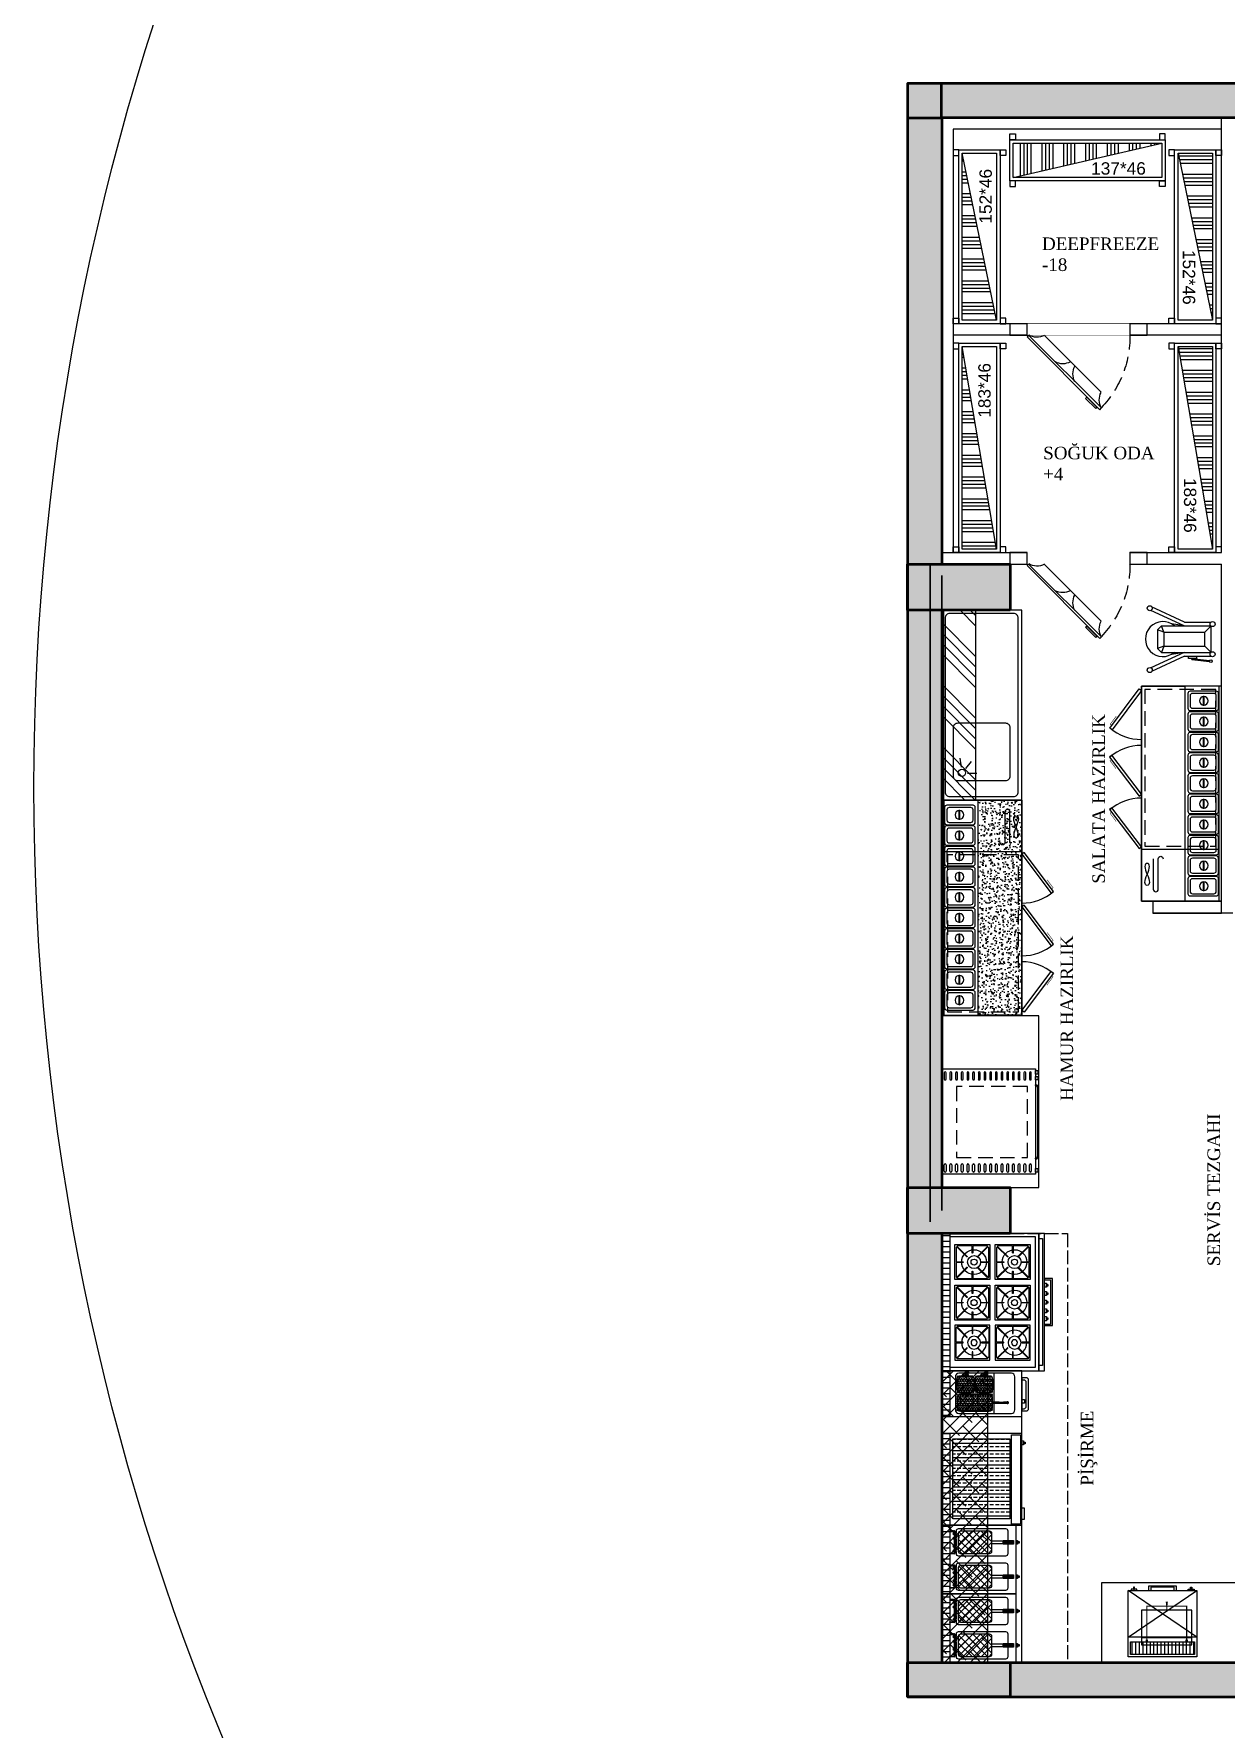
# Model space of a CAD drawing. Header units: millimetres. Extents: x 4287 to 8619, y -6575 to -2243.
# Drawn here: x 4287 to 5329, y -5232 to -3750 of the extents above; entities that cross this region are included whole.
import ezdxf

# ---------------------------------------------------------------- set-up
doc = ezdxf.new("R2010")
doc.units = ezdxf.units.MM
doc.set_wipeout_variables(frame=1)
for name, pattern in [('ACAD_ISO02W100', [15, 12, -3]), ('DASHED', [19.05, 12.7, -6.35]), ('HIDDENX2', [19.05, 12.7, -6.35])]:
    doc.linetypes.add(name, pattern=pattern)
for name, color, linetype, lineweight in [('betonarme_AE', 5, 'Continuous', 50), ('tarama_AE', 252, 'Continuous', 9), ('tugla _AE', 6, 'Continuous', 30)]:
    doc.layers.add(name, color=color, linetype=linetype, lineweight=lineweight)
for name, color, linetype in [('Kıtc-002 Çizgi', 7, 'Continuous'), ('Kıtc-034 Soğuk Oda', 1, 'Continuous'), ('Kıtc-041 İstif Rafı', 7, 'Continuous'), ('S2000-002 Çizgi', 7, 'Continuous')]:
    doc.layers.add(name, color=color, linetype=linetype)
doc.styles.get("Standard").update_dxf_attribs({"font": 'arial.ttf'})

# ---------------------------------------------------------------- blocks, each defined once
blk = doc.blocks.new('A$C31D67557')
at = {"layer": 'Kıtc-034 Soğuk Oda', "color": 254}
blk.add_lwpolyline([(76.2, 73.2), (75.2, 74.2), (66.2, 65.2), (67.2, 64.2)], close=True, dxfattribs=at)
for centre, radius, start, end in [((92.8, 66.5), 14.6, 150.6379, 206.6488), ((69.1, 43.8), 14, 151.3252, 208.6364), ((46.2, 21), 14, 61.3633, 118.6745)]:
    blk.add_arc(centre, radius, start, end, dxfattribs=at)
at = {"color": 254}
blk.add_wipeout([(15, 10), (105, 10), (105, 0), (15, 0)], dxfattribs=at).dxf.layer = 'Kıtc-034 Soğuk Oda'
at = {"layer": 'Kıtc-002 Çizgi', "color": 254, "linetype": 'DASHED'}
blk.add_arc((15.5, 11.2), 89.5, 359.2162, 45.3313, dxfattribs=at)
at = {"layer": 'Kıtc-034 Soğuk Oda', "color": 254}
blk.add_line((30.2, 10.3), (79.7, 59.9), dxfattribs=at)
for points in [[(78.6, 75.1), (80.1, 73.6), (16.4, 10), (15, 11.4)], [(15, 0), (0, 0), (0, 10), (15, 10)], [(120, 0), (105, 0), (105, 10), (120, 10)]]:
    blk.add_lwpolyline(points, close=True, dxfattribs=at)
blk.add_arc((23.6, -2.8), 14.6, 63.351, 119.3618, dxfattribs=at)
blk = doc.blocks.new('A$C72F735DC')
at = {"layer": 'Kıtc-002 Çizgi'}
for p, q in [((188, 95.8), (0, 95.8)), ((155.2, 33.6), (155, 32.8)), ((155, 32.8), (155.2, 32.1)), ((155.7, 34.2), (155.2, 33.6)), ((155.2, 32.1), (155.7, 31.5)), ((156.5, 34.7), (155.7, 34.2)), ((155.7, 31.5), (156.5, 31)), ((157.6, 34.8), (156.5, 34.7)), ((156.5, 31), (157.6, 30.8)), ((159.1, 34.7), (157.6, 34.8)), ((157.6, 30.8), (159.1, 31)), ((160.8, 34.2), (159.1, 34.7)), ((159.1, 31), (160.8, 31.5)), ((162.6, 33.6), (160.8, 34.2)), ((160.8, 31.5), (162.6, 32.1)), ((164.6, 32.8), (162.6, 33.6)), ((162.6, 32.1), (164.6, 32.8)), ((164.6, 32.8), (166.5, 33.6)), ((166.5, 32.1), (164.6, 32.8)), ((166.5, 33.6), (168.4, 34.2)), ((168.4, 31.5), (166.5, 32.1)), ((168.4, 34.2), (170.1, 34.7)), ((170.1, 31), (168.4, 31.5)), ((170.1, 34.7), (171.6, 34.8)), ((171.6, 30.8), (170.1, 31)), ((171.6, 34.8), (172.7, 34.7)), ((172.7, 31), (171.6, 30.8)), ((172.7, 34.7), (173.5, 34.2)), ((173.5, 31.5), (172.7, 31)), ((173.5, 34.2), (174, 33.6)), ((174, 32.1), (173.5, 31.5)), ((174, 33.6), (174.2, 32.8)), ((174.2, 32.8), (174, 32.1))]:
    blk.add_line(p, q, dxfattribs=at)
for points in [[(188, 27.8), (188, 97.8), (0, 97.8), (0, 27.8)], [(36.7, 0.2), (2.5, 25.8), (4, 27.8), (38.2, 2.2)], [(62.1, 0), (96.2, 25.8), (94.6, 27.8), (60.5, 2)], [(108, 0), (142.1, 25.8), (140.6, 27.8), (106.5, 2)]]:
    blk.add_lwpolyline(points, close=True, dxfattribs=at)
at = {"layer": 'Kıtc-002 Çizgi', "linetype": 'DASHED'}
blk.add_lwpolyline([(140, 92.8), (3, 92.8), (3, 30.8), (140, 30.8)], close=True, dxfattribs=at)
at = {"layer": 'Kıtc-002 Çizgi'}
blk.add_lwpolyline([(143, 95.8), (143, 27.8)], dxfattribs=at)
for points in [[(177.7, 42.5), (151, 42.5, -1), (151, 46.8)], [(151, 38.2), (177.7, 38.2, 1), (177.7, 42.5)]]:
    blk.add_lwpolyline(points, format="xyb", dxfattribs=at)
at = {"layer": 'Kıtc-002 Çizgi', "const_width": 0.428}
for points in [[(34.4, 1.8), (33.4, 0.5), (27.8, 4.7), (26.3, 5.8)], [(64.3, 1.7), (65.3, 0.4), (70.9, 4.6), (72.4, 5.7)], [(110.3, 1.7), (111.3, 0.4), (116.9, 4.6), (118.4, 5.7)]]:
    blk.add_lwpolyline(points, dxfattribs=at)
at = {"layer": 'Kıtc-002 Çizgi'}
for centre, start, end in [((4, 27.8), 319.755, 0), ((94.6, 27.8), 180, 220.5092), ((140.6, 27.8), 180, 220.5092)]:
    blk.add_arc(centre, 42.7, start, end, dxfattribs=at)
blk = doc.blocks.new('A$C01E77913')
at = {"layer": 'Kıtc-002 Çizgi'}
for points in [[(2, 26.8), (15, 26.8, -0.414214), (17, 24.8), (17, 2, -0.414214), (15, 0), (2, 0, -0.414214), (0, 2), (0, 24.8, -0.414214)], [(4, 24.8), (13, 24.8, -0.414214), (15, 22.8), (15, 4, -0.414214), (13, 2), (4, 2, -0.414214), (2, 4), (2, 22.8, -0.414214)]]:
    blk.add_lwpolyline(points, format="xyb", close=True, dxfattribs=at)
blk.add_lwpolyline([(4.7, 14.3), (12.2, 14.3), (12.2, 13.5), (4.7, 13.5)], close=True, dxfattribs=at)
blk.add_circle((8.5, 13.9), 3.82, dxfattribs=at)
blk = doc.blocks.new('A$C65911684')
at = {"layer": 'Kıtc-002 Çizgi'}
blk.add_lwpolyline([(188, 32), (0, 32), (0, 0), (188, 0)], close=True, dxfattribs=at)
at = {"layer": 'Kıtc-002 Çizgi', "xscale": -1}
for p in [(21.5, 2.6), (39.5, 2.6), (57.5, 2.6), (75.5, 2.6), (93.5, 2.6), (111.5, 2.6), (129.5, 2.6), (147.5, 2.6), (165.5, 2.6), (183.5, 2.6)]:
    blk.add_blockref('A$C01E77913', p, dxfattribs=at)
blk = doc.blocks.new('A$C02FD296D')
at = {"layer": 'Kıtc-002 Çizgi'}
for points in [[(0, 84.4), (92, 84.4), (92, 2.4), (0, 2.4)], [(1.7, 2.4), (4.7, 2.4), (4.7, 0.4), (1.7, 0.4)], [(82.2, 2.4), (85.3, 2.4), (85.3, 0.4), (82.2, 0.4)], [(87.4, 2.4), (90.5, 2.4), (90.5, 0.4), (87.4, 0.4)]]:
    blk.add_lwpolyline(points, close=True, dxfattribs=at)
for points in [[(2.5, 82.1), (8, 82.1)], [(8, 80.5), (2.5, 80.5)], [(2.5, 77.1), (8, 77.1)], [(8, 75.5), (2.5, 75.5)], [(88.5, 82.1), (83, 82.1)], [(83, 80.5), (88.5, 80.5)], [(88.5, 77.1), (83, 77.1)], [(83, 75.5), (88.5, 75.5)], [(2.5, 72.2), (8, 72.2)], [(8, 70.5), (2.5, 70.5)], [(2.5, 67.2), (8, 67.2)], [(8, 65.6), (2.5, 65.6)], [(2.5, 62.2), (8, 62.2)], [(8, 60.6), (2.5, 60.6)], [(88.5, 72.2), (83, 72.2)], [(83, 70.5), (88.5, 70.5)], [(88.5, 67.2), (83, 67.2)], [(83, 65.6), (88.5, 65.6)], [(88.5, 62.2), (83, 62.2)], [(83, 60.6), (88.5, 60.6)], [(2.5, 57.3), (8, 57.3)], [(8, 55.6), (2.5, 55.6)], [(2.5, 52.3), (8, 52.3)], [(8, 50.7), (2.5, 50.7)], [(2.5, 47.3), (8, 47.3)], [(8, 45.7), (2.5, 45.7)], [(88.5, 57.3), (83, 57.3)], [(83, 55.6), (88.5, 55.6)], [(88.5, 52.3), (83, 52.3)], [(83, 50.7), (88.5, 50.7)], [(88.5, 47.3), (83, 47.3)], [(83, 45.7), (88.5, 45.7)], [(2.5, 42.4), (8, 42.4)], [(8, 40.7), (2.5, 40.7)], [(2.5, 37.4), (8, 37.4)], [(8, 35.8), (2.5, 35.8)], [(2.5, 32.4), (8, 32.4)], [(8, 30.8), (2.5, 30.8)], [(88.5, 42.4), (83, 42.4)], [(83, 40.7), (88.5, 40.7)], [(88.5, 37.4), (83, 37.4)], [(83, 35.8), (88.5, 35.8)], [(88.5, 32.4), (83, 32.4)], [(83, 30.8), (88.5, 30.8)], [(2.5, 27.5), (8, 27.5)], [(8, 25.8), (2.5, 25.8)], [(2.5, 22.5), (8, 22.5)], [(8, 20.9), (2.5, 20.9)], [(2.5, 17.5), (8, 17.5)], [(8, 15.9), (2.5, 15.9)], [(88.5, 27.5), (83, 27.5)], [(83, 25.8), (88.5, 25.8)], [(88.5, 22.5), (83, 22.5)], [(83, 20.9), (88.5, 20.9)], [(88.5, 17.5), (83, 17.5)], [(83, 15.9), (88.5, 15.9)], [(2.5, 12.6), (8, 12.6)], [(8, 10.9), (2.5, 10.9)], [(2.5, 7.6), (8, 7.6)], [(8, 6), (2.5, 6)], [(88.5, 12.6), (83, 12.6)], [(83, 10.9), (88.5, 10.9)], [(88.5, 7.6), (83, 7.6)], [(83, 6), (88.5, 6)]]:
    blk.add_lwpolyline(points, dxfattribs=at)
at = {"layer": 'Kıtc-002 Çizgi', "linetype": 'DASHED'}
blk.add_lwpolyline([(14.5, 9.4), (76.5, 9.4), (76.5, 71.4), (14.5, 71.4)], close=True, dxfattribs=at)
at = {"layer": 'Kıtc-002 Çizgi', "linetype": 'HIDDENX2', "ltscale": 10}
for points in [[(77.3, 2.4), (77.8, 2.4), (77.8, 2, -0.414214), (75.8, 0), (15.2, 0, -0.414214), (13.2, 2), (13.2, 2.4), (13.8, 2.4)], [(77.3, 2.4, -0.472507), (75.8, 0.5), (15.2, 0.5, -0.472507), (13.8, 2.4)]]:
    blk.add_lwpolyline(points, format="xyb", dxfattribs=at)
at = {"layer": 'Kıtc-002 Çizgi'}
for centre, start, end in [((2.5, 81.3), 90, 270), ((2.5, 76.3), 90, 270), ((8, 81.3), 270, 90), ((8, 76.3), 270, 90), ((83, 81.3), 90, 270), ((83, 76.3), 90, 270), ((88.5, 81.3), 270, 90), ((88.5, 76.3), 270, 90), ((2.5, 71.3), 90, 270), ((2.5, 66.4), 90, 270), ((2.5, 61.4), 90, 270), ((8, 71.3), 270, 90), ((8, 66.4), 270, 90), ((8, 61.4), 270, 90), ((83, 71.3), 90, 270), ((83, 66.4), 90, 270), ((83, 61.4), 90, 270), ((88.5, 71.3), 270, 90), ((88.5, 66.4), 270, 90), ((88.5, 61.4), 270, 90), ((2.5, 56.4), 90, 270), ((2.5, 51.5), 90, 270), ((2.5, 46.5), 90, 270), ((8, 56.4), 270, 90), ((8, 51.5), 270, 90), ((8, 46.5), 270, 90), ((83, 56.4), 90, 270), ((83, 51.5), 90, 270), ((83, 46.5), 90, 270), ((88.5, 56.4), 270, 90), ((88.5, 51.5), 270, 90), ((88.5, 46.5), 270, 90), ((2.5, 41.5), 90, 270), ((2.5, 36.6), 90, 270), ((2.5, 31.6), 90, 270), ((8, 41.5), 270, 90), ((8, 36.6), 270, 90), ((8, 31.6), 270, 90), ((83, 41.5), 90, 270), ((83, 36.6), 90, 270), ((83, 31.6), 90, 270), ((88.5, 41.5), 270, 90), ((88.5, 36.6), 270, 90), ((88.5, 31.6), 270, 90), ((2.5, 26.6), 90, 270), ((2.5, 21.7), 90, 270), ((2.5, 16.7), 90, 270), ((8, 26.6), 270, 90), ((8, 21.7), 270, 90), ((8, 16.7), 270, 90), ((83, 26.6), 90, 270), ((83, 21.7), 90, 270), ((83, 16.7), 90, 270), ((88.5, 26.6), 270, 90), ((88.5, 21.7), 270, 90), ((88.5, 16.7), 270, 90), ((2.5, 11.7), 90, 270), ((2.5, 6.8), 90, 270), ((8, 11.7), 270, 90), ((8, 6.8), 270, 90), ((83, 11.7), 90, 270), ((83, 6.8), 90, 270), ((88.5, 11.7), 270, 90), ((88.5, 6.8), 270, 90)]:
    blk.add_arc(centre, 0.814, start, end, dxfattribs=at)
blk = doc.blocks.new('A$C155C702C')
at = {"layer": 'Kıtc-002 Çizgi'}
for p, q in [((17.2, 28.7), (16.1, 36.5)), ((21, 27.5), (26.1, 33.6)), ((22.7, 23.6), (30.6, 23.6))]:
    blk.add_line(p, q, dxfattribs=at)
for points in [[(70, 0), (70, 166), (0, 166), (0, 0)], [(2, 0), (2, 166), (0, 166), (0, 0)]]:
    blk.add_lwpolyline(points, close=True, dxfattribs=at)
for points in [[(67, 7), (67, 159, 0.414214), (63, 163), (7, 163, 0.414214), (3, 159), (3, 7, 0.414214), (7, 3), (63, 3, 0.414214)], [(60, 21.1), (60, 63.1, 0.414214), (56, 67.1), (14, 67.1, 0.414214), (10, 63.1), (10, 21.1, 0.414214), (14, 17.1), (56, 17.1, 0.414214)]]:
    blk.add_lwpolyline(points, format="xyb", close=True, dxfattribs=at)
blk.add_circle((17.7, 23.8), 3.19, dxfattribs=at)
blk = doc.blocks.new('A$C67BA2794')
at = {"layer": 'Kıtc-002 Çizgi'}
blk.add_lwpolyline([(0, 7.6), (44, 7.6), (44, 38), (0, 38)], close=True, dxfattribs=at)
blk.add_lwpolyline([(44, 31.5), (0, 31.5)], dxfattribs=at)
for points, const_width in [([(3.5, 34.4), (5.8, 34.4)], 2), ([(4.6, 34), (4.6, 4.1), (22, 4.1)], 1), ([(39.4, 34), (39.4, 4.1), (22, 4.1)], 1), ([(40.5, 34.4), (38.2, 34.4)], 2)]:
    blk.add_lwpolyline(points, dxfattribs=dict(at, const_width=const_width))
blk.add_lwpolyline([(21.9, 7.5, 1, 1, 0), (21.9, 3.7, 1, 2, 0), (21.9, 0, 2, 2, 0)], format="xyseb", dxfattribs=at)
blk = doc.blocks.new('A$C604B7618')
at = {"layer": 'Kıtc-002 Çizgi'}
blk.add_lwpolyline([(0, 30.6), (30.6, 30.6), (30.6, 0), (0, 0), (0, 30.6)], dxfattribs=at)
blk.add_lwpolyline([(15.5, 29.5), (15.5, 23.4, -0.414214), (15.3, 23.2), (15.2, 23.2, -0.414214), (15, 23.4), (15, 29.5), (2.7, 29.5, 0.668179), (2.3, 28.6), (10.8, 20.1, -0.810443), (10.4, 19.8), (1.6, 28.6, 0.668179), (1, 28.4), (1, 15.5), (7.1, 15.5, -0.414214), (7.3, 15.3), (7.3, 15.2, -0.414214), (7.1, 15), (1, 15), (1, 2.7, 0.668179), (1.9, 2.3), (10.4, 10.8, -0.810443), (10.8, 10.4), (2, 1.6, 0.668179), (2.2, 1), (15, 1), (15, 7.1, -0.414214), (15.2, 7.3), (15.3, 7.3, -0.414214), (15.5, 7.1), (15.5, 1), (27.9, 1, 0.668179), (28.3, 1.9), (19.8, 10.4, -0.810443), (20.2, 10.8), (29, 2, 0.668179), (29.5, 2.2), (29.5, 15), (23.4, 15, -0.414214), (23.2, 15.2), (23.2, 15.3, -0.414214), (23.4, 15.5), (29.5, 15.5), (29.5, 28.4, 0.668179), (29, 28.6), (20.2, 19.8, -0.810443), (19.8, 20.1), (28.3, 28.6, 0.668179), (27.9, 29.5)], format="xyb", close=True, dxfattribs=at)
for radius in [10.8, 5.66, 2.6]:
    blk.add_circle((15.3, 13.8), radius, dxfattribs=at)
blk = doc.blocks.new('A$C72D55AD5')
at = {"layer": 'Kıtc-002 Çizgi'}
h = blk.add_hatch(dxfattribs=at)
h.set_pattern_fill('ANSI31', color=256, scale=1.5, angle=45, style=0)
h.set_pattern_definition([(90, (-2738.432, -5777.939), (-4.7625, 9e-16), [])])
h.paths.add_polyline_path([(120, 90), (120, 97), (0, 97), (0, 90)])
for points in [[(120, 90), (0, 90), (0, 97), (120, 97)], [(0, 12), (120, 12), (120, 97), (0, 97)], [(3, 15), (117, 15), (117, 90), (3, 90)], [(0, 7), (120, 7), (120, 12), (0, 12)], [(4.5, 12), (115.5, 12), (115.5, 9), (4.5, 9)], [(43.7, 7), (47.3, 7), (47.3, 5.5), (43.7, 5.5)], [(44.7, 5.5), (46.1, 5.5), (46.1, 4.1), (44.7, 4.1)], [(50.5, 7), (54.2, 7), (54.2, 5.5), (50.5, 5.5)], [(51.5, 5.5), (53, 5.5), (53, 4.1), (51.5, 4.1)], [(58.1, 7), (61.7, 7), (61.7, 5.5), (58.1, 5.5)], [(59, 5.5), (60.5, 5.5), (60.5, 4.1), (59, 4.1)], [(65.7, 7), (69.3, 7), (69.3, 5.5), (65.7, 5.5)], [(66.7, 5.5), (68.1, 5.5), (68.1, 4.1), (66.7, 4.1)], [(72.9, 7), (76.5, 7), (76.5, 5.5), (72.9, 5.5)], [(73.8, 5.5), (75.3, 5.5), (75.3, 4.1), (73.8, 4.1)]]:
    blk.add_lwpolyline(points, close=True, dxfattribs=at)
blk.add_lwpolyline([(39.5, 7), (39.5, 0), (80.5, 0), (80.5, 7), (79.5, 7), (79.5, 2), (40.5, 2), (40.5, 7), (39.5, 7)], dxfattribs=at)
at = {"layer": 'Kıtc-002 Çizgi', "xscale": -1}
for p in [(39.8, 54.9), (39.8, 19.5)]:
    blk.add_blockref('A$C604B7618', p, dxfattribs=at)
at = {"layer": 'Kıtc-002 Çizgi'}
for p in [(44.2, 54.9), (79.6, 54.9), (44.2, 19.5), (79.6, 19.5)]:
    blk.add_blockref('A$C604B7618', p, dxfattribs=at)
blk = doc.blocks.new('A$C552B0E51')
at = {"layer": 'Kıtc-002 Çizgi'}
h = blk.add_hatch(dxfattribs=at)
h.set_pattern_fill('ANSI31', color=256, angle=45, style=0)
h.set_pattern_definition([(90, (-2780.067, -8355.0508), (-3.175, 7e-16), [])])
h.paths.add_polyline_path([(58, 48.8), (58, 59.8), (2, 59.8), (2, 48.8)])
for p, q in [((60, 44.8), (0, 3.8)), ((0, 44.8), (60, 3.8))]:
    blk.add_line(p, q, dxfattribs=at)
for points in [[(0, 61.8), (60, 61.8), (60, 3.8), (0, 3.8)], [(2, 59.8), (58, 59.8), (58, 48.8), (2, 48.8)], [(0, 44.8), (60, 44.8), (60, 3.8), (0, 3.8)], [(7.5, 2.8), (2.5, 2.8), (2.5, 3.8), (7.5, 3.8)], [(5.5, 1.1), (4.5, 1.1), (4.5, 2.8), (5.5, 2.8)], [(17.8, 0), (42.2, 0), (42.2, 3.8), (17.8, 3.8)], [(19.8, 1), (40.2, 1), (40.2, 3.8), (19.8, 3.8)], [(52.5, 2.8), (57.5, 2.8), (57.5, 3.8), (52.5, 3.8)], [(54.5, 1.1), (55.5, 1.1), (55.5, 2.8), (54.5, 2.8)]]:
    blk.add_lwpolyline(points, close=True, dxfattribs=at)
for points in [[(5, 2.8), (5, 1.1)], [(55, 2.8), (55, 1.1)]]:
    blk.add_lwpolyline(points, dxfattribs=at)
blk = doc.blocks.new('A$C7A0F7382')
at = {"layer": 'Kıtc-002 Çizgi'}
for p, q in [((40.8, 57.4), (17.7, 57.4)), ((17.7, 14), (17.7, 57.4)), ((23.2, 51.9), (17.7, 57.4)), ((23.2, 16.2), (23.2, 51.9)), ((35.3, 51.9), (23.2, 51.9)), ((35.3, 51.9), (40.8, 57.4)), ((35.3, 16.2), (35.3, 51.9)), ((40.8, 14), (40.8, 57.4)), ((44.1, 34.2), (44.1, 57.4)), ((46.1, 40.7), (47.8, 56.2)), ((47.2, 40.6), (48.9, 56.1)), ((14.4, 34.2), (0.9, 5.5)), ((17.7, 34), (4.1, 4.8)), ((17.7, 34), (15.9, 22.9)), ((40.8, 34), (42.6, 22.9)), ((40.8, 34), (54.4, 4.8)), ((44.1, 34.2), (57.6, 5.5)), ((47.2, 40.6), (46.1, 40.6)), ((23.2, 16.2), (17.7, 14)), ((23.2, 16.2), (21, 10.7)), ((23.2, 16.2), (35.3, 16.2)), ((35.3, 16.2), (40.8, 14)), ((35.3, 16.2), (37.5, 10.7)), ((21, 10.7), (17.7, 14)), ((21, 10.7), (37.5, 10.7)), ((37.5, 10.7), (40.8, 14))]:
    blk.add_line(p, q, dxfattribs=at)
blk.add_lwpolyline([(14.4, 34.2), (14.4, 57.4)], dxfattribs=at)
blk.add_lwpolyline([(44.1, 37.6), (44.1, 44.8), (46.1, 44.8), (46.1, 37.6)], close=True, dxfattribs=at)
for centre, radius in [((16.1, 58.8), 2.19), ((42.4, 58.8), 2.19), ((48.5, 57.2), 1.18), ((2.2, 3.8), 2.19), ((56.3, 3.8), 2.19)]:
    blk.add_circle(centre, radius, dxfattribs=at)
blk.add_arc((29.2, 15.3), 15.3, 138.7853, 41.2147, dxfattribs=at)
blk = doc.blocks.new('A$C728B608C')
at = {"layer": 'Kıtc-041 İstif Rafı'}
h = blk.add_hatch(dxfattribs=at)
h.set_pattern_fill('ANSI34', color=254, angle=45)
h.set_pattern_definition([(90, (8635.455, 5796.05), (-19.05, 4e-15), []), (90, (8638.63, 5799.225), (-19.05, 4e-15), []), (90, (8641.805, 5802.4), (-19.05, 4e-15), []), (90, (8644.98, 5805.575), (-19.05, 4e-15), [])])
h.paths.add_polyline_path([(133, 38), (3, 38), (3, 8)])
blk.add_line((3, 8), (133, 38), dxfattribs=at)
for points in [[(5, 46), (5, 41), (0, 41), (0, 46)], [(131, 46), (131, 41), (136, 41), (136, 46)], [(0, 5), (0, 41), (136, 41), (136, 5)], [(3, 8), (3, 38), (133, 38), (133, 8)], [(5, 0), (5, 5), (0, 5), (0, 0)], [(131, 0), (131, 5), (136, 5), (136, 0)]]:
    blk.add_lwpolyline(points, close=True, dxfattribs=at)
blk.add_text('137*46', height=10.8, dxfattribs=at).set_placement((71.2, 10.5))
blk = doc.blocks.new('A$C399B745A')
at = {"layer": 'Kıtc-041 İstif Rafı'}
h = blk.add_hatch(dxfattribs=at)
h.set_pattern_fill('ANSI34', color=254, angle=45)
h.set_pattern_definition([(90, (8635.455, 6028.05), (-19.05, 4e-15), []), (90, (8638.63, 6031.225), (-19.05, 4e-15), []), (90, (8641.805, 6034.4), (-19.05, 4e-15), []), (90, (8644.98, 6037.575), (-19.05, 4e-15), [])])
h.paths.add_polyline_path([(180, 38), (3, 38), (3, 8)])
blk.add_line((3, 8), (180, 38), dxfattribs=at)
for points in [[(5, 46), (5, 41), (0, 41), (0, 46)], [(178, 46), (178, 41), (183, 41), (183, 46)], [(0, 5), (0, 41), (183, 41), (183, 5)], [(3, 8), (3, 38), (180, 38), (180, 8)], [(5, 0), (5, 5), (0, 5), (0, 0)], [(178, 0), (178, 5), (183, 5), (183, 0)]]:
    blk.add_lwpolyline(points, close=True, dxfattribs=at)
blk.add_text('183*46', height=10.8, dxfattribs=at).set_placement((117.8, 13.2))
blk = doc.blocks.new('A$C47745963')
at = {"layer": 'Kıtc-041 İstif Rafı'}
h = blk.add_hatch(dxfattribs=at)
h.set_pattern_fill('ANSI34', color=254, angle=45)
h.set_pattern_definition([(90, (8635.455, 5912.05), (-19.05, 4e-15), []), (90, (8638.63, 5915.225), (-19.05, 4e-15), []), (90, (8641.805, 5918.4), (-19.05, 4e-15), []), (90, (8644.98, 5921.575), (-19.05, 4e-15), [])])
h.paths.add_polyline_path([(3, 38), (3, 8), (149, 38)])
blk.add_line((3, 8), (149, 38), dxfattribs=at)
for points in [[(5, 46), (5, 41), (0, 41), (0, 46)], [(147, 46), (147, 41), (152, 41), (152, 46)], [(0, 5), (0, 41), (152, 41), (152, 5)], [(3, 8), (3, 38), (149, 38), (149, 8)], [(5, 0), (5, 5), (0, 5), (0, 0)], [(147, 0), (147, 5), (152, 5), (152, 0)]]:
    blk.add_lwpolyline(points, close=True, dxfattribs=at)
blk.add_text('152*46', height=10.8, dxfattribs=at).set_placement((87.5, 12.2))
blk = doc.blocks.new('A$C2EC04A20')
at = {"layer": 'Kıtc-002 Çizgi'}
h = blk.add_hatch(dxfattribs=at)
h.set_pattern_fill('ANSI31', color=256, scale=1.5, angle=45, style=0)
h.set_pattern_definition([(90, (-3468.603, -4998.7387), (-4.7625, 9e-16), [])])
h.paths.add_polyline_path([(0, 67.6), (0, 60.6), (60, 60.6), (60, 67.6)])
h = blk.add_hatch(dxfattribs=at)
h.set_pattern_fill('ANSI37', color=256, scale=1.5, style=0)
h.set_pattern_definition([(45, (-3532.4763, -4986.5224), (-3.367596, 3.367596), []), (135, (-3532.4763, -4986.5224), (-3.367596, -3.367596), [])])
h.paths.add_polyline_path([(5, 50.8), (5, 26, 0.414214), (7, 24), (23, 24, 0.414214), (25, 26), (25, 50.8, 0.414214), (23, 52.8), (7, 52.8, 0.414214)])
h = blk.add_hatch(dxfattribs=at)
h.set_pattern_fill('ANSI37', color=256, scale=1.5, style=0)
h.set_pattern_definition([(45, (-3502.4763, -4986.5224), (-3.367596, 3.367596), []), (135, (-3502.4763, -4986.5224), (-3.367596, -3.367596), [])])
h.paths.add_polyline_path([(35, 50.8), (35, 26, 0.414214), (37, 24), (53, 24, 0.414214), (55, 26), (55, 50.8, 0.414214), (53, 52.8), (37, 52.8, 0.414214)])
for points in [[(13.5, 14), (16.5, 14), (16.5, 4.8), (13.5, 4.8)], [(43.5, 14), (46.5, 14), (46.5, 4.8), (43.5, 4.8)]]:
    blk.add_hatch(color=256, dxfattribs=at).paths.add_polyline_path(points)
for p, q in [((5, 60.6), (5.6, 60.6)), ((5, 56.8), (5, 60.6)), ((5.6, 60.6), (5.6, 57.4)), ((25, 60.6), (24.4, 60.6)), ((24.4, 60.6), (24.4, 57.4)), ((25, 57.4), (25, 60.6)), ((35, 56.8), (35, 60.6)), ((35, 60.6), (35.6, 60.6)), ((35.6, 60.6), (35.6, 57.4)), ((54.4, 60.6), (54.4, 57.4)), ((55, 60.6), (54.4, 60.6)), ((55, 57.4), (55, 60.6)), ((6.6, 55.8), (6, 55.8)), ((6.6, 56.4), (7, 56.4)), ((7, 55.8), (6.6, 55.8)), ((7, 54.8), (7, 57.3)), ((8, 54.8), (8, 57.3)), ((8, 56.4), (11, 56.4)), ((11, 55.8), (8, 55.8)), ((11, 54.8), (11, 57.3)), ((12, 54.8), (12, 57.3)), ((12, 56.4), (18, 56.4)), ((18, 55.8), (12, 55.8)), ((18, 54.8), (18, 57.3)), ((19, 54.8), (19, 57.3)), ((19, 56.4), (22, 56.4)), ((22, 55.8), (19, 55.8)), ((22, 54.8), (22, 57.3)), ((23, 54.8), (23, 57.3)), ((23, 56.4), (23.4, 56.4)), ((24, 55.8), (23, 55.8)), ((25, 57.4), (25, 56.8)), ((36.6, 55.8), (36, 55.8)), ((36.6, 56.4), (37, 56.4)), ((37, 55.8), (36.6, 55.8)), ((37, 54.8), (37, 57.3)), ((38, 54.8), (38, 57.3)), ((38, 56.4), (41, 56.4)), ((41, 55.8), (38, 55.8)), ((41, 54.8), (41, 57.3)), ((42, 54.8), (42, 57.3)), ((42, 56.4), (48, 56.4)), ((48, 55.8), (42, 55.8)), ((48, 54.8), (48, 57.3)), ((49, 54.8), (49, 57.3)), ((49, 56.4), (52, 56.4)), ((52, 55.8), (49, 55.8)), ((52, 54.8), (52, 57.3)), ((53, 54.8), (53, 57.3)), ((53, 56.4), (53.4, 56.4)), ((54, 55.8), (53, 55.8)), ((55, 57.4), (55, 56.8))]:
    blk.add_line(p, q, dxfattribs=at)
for points in [[(0, 2.6), (60, 2.6), (60, 67.6), (0, 67.6)], [(0, 67.6), (60, 67.6), (60, 60.6), (0, 60.6)], [(14, 24), (14, 14), (16, 14), (16, 24)], [(44, 24), (44, 14), (46, 14), (46, 24)], [(13.4, 2.6), (16.6, 2.6), (16.6, 1.3), (13.4, 1.3)], [(13.5, 14), (16.5, 14), (16.5, 4.8), (13.5, 4.8)], [(14.3, 1.3), (15.7, 1.3), (15.7, 0), (14.3, 0)], [(43.4, 2.6), (46.6, 2.6), (46.6, 1.3), (43.4, 1.3)], [(43.5, 14), (46.5, 14), (46.5, 4.8), (43.5, 4.8)], [(44.3, 1.3), (45.7, 1.3), (45.7, 0), (44.3, 0)]]:
    blk.add_lwpolyline(points, close=True, dxfattribs=at)
for points in [[(21.5, 9.8), (5, 9.8, -0.414214), (3, 11.8), (3, 52.8, -0.414214), (5, 54.8), (7, 54.8)], [(23, 54.8), (25, 54.8, -0.414214), (27, 52.8), (27, 11.8, -0.414214), (25, 9.8), (21.5, 9.8)], [(51.5, 9.8), (35, 9.8, -0.414214), (33, 11.8), (33, 52.8, -0.414214), (35, 54.8), (37, 54.8)], [(53, 54.8), (55, 54.8, -0.414214), (57, 52.8), (57, 11.8, -0.414214), (55, 9.8), (51.5, 9.8)]]:
    blk.add_lwpolyline(points, format="xyb", dxfattribs=at)
for points in [[(7, 52.8), (23, 52.8, -0.414214), (25, 50.8), (25, 26, -0.414214), (23, 24), (7, 24, -0.414214), (5, 26), (5, 50.8, -0.414214)], [(37, 52.8), (53, 52.8, -0.414214), (55, 50.8), (55, 26, -0.414214), (53, 24), (37, 24, -0.414214), (35, 26), (35, 50.8, -0.414214)]]:
    blk.add_lwpolyline(points, format="xyb", close=True, dxfattribs=at)
for points in [[(8, 54.8), (11, 54.8)], [(12, 54.8), (18, 54.8)], [(19, 54.8), (22, 54.8)], [(38, 54.8), (41, 54.8)], [(42, 54.8), (48, 54.8)], [(49, 54.8), (52, 54.8)]]:
    blk.add_lwpolyline(points, dxfattribs=at)
for centre, radius, start, end in [((6, 56.8), 1, 180, 270), ((6.6, 57.4), 1, 180, 270), ((7.5, 57.3), 0.5, 0, 180), ((11.5, 57.3), 0.5, 0, 180), ((18.5, 57.3), 0.5, 0, 180), ((22.5, 57.3), 0.5, 0, 180), ((23.4, 57.4), 1, 270, 0), ((24, 56.8), 1, 270, 0), ((36, 56.8), 1, 180, 270), ((36.6, 57.4), 1, 180, 270), ((37.5, 57.3), 0.5, 0, 180), ((41.5, 57.3), 0.5, 0, 180), ((48.5, 57.3), 0.5, 0, 180), ((52.5, 57.3), 0.5, 0, 180), ((53.4, 57.4), 1, 270, 0), ((54, 56.8), 1, 270, 0)]:
    blk.add_arc(centre, radius, start, end, dxfattribs=at)
blk = doc.blocks.new('A$C0F50705F')
at = {"layer": 'Kıtc-002 Çizgi'}
h = blk.add_hatch(dxfattribs=at)
h.set_pattern_fill('ANSI31', color=256, scale=1.5, angle=45, style=0)
h.set_pattern_definition([(90, (-4825.414, -5274.878), (-4.7625, 9e-16), [])])
h.paths.add_polyline_path([(80, 70.9), (80, 77.9), (0, 77.9), (0, 70.9)])
h = blk.add_hatch(dxfattribs=at)
h.set_pattern_fill('ANSI33', color=256, angle=45, style=0)
h.set_pattern_definition([(90, (-2886.505, -4986.208), (-6.35, 1e-15), []), (90, (-2883.33, -4983.033), (-6.35, 1e-15), [3.175, -1.5875])])
h.paths.add_polyline_path([(75.5, 18.2), (75.5, 68.2), (5.5, 68.2), (5.5, 18.2)])
for points in [[(0, 7.9), (80, 7.9), (80, 77.9), (0, 77.9)], [(0, 77.9), (80, 77.9), (80, 70.9), (0, 70.9)], [(5.5, 68.2), (75.5, 68.2), (75.5, 18.2), (5.5, 18.2)], [(1, 16.9), (79, 16.9), (79, 8.9), (1, 8.9)], [(5, 7.9), (15, 7.9), (15, 5.9), (5, 5.9)], [(70.1, 7.9), (73.7, 7.9), (73.7, 6.5), (70.1, 6.5)], [(71, 6.5), (72.5, 6.5), (72.5, 5), (71, 5)]]:
    blk.add_lwpolyline(points, close=True, dxfattribs=at)
blk = doc.blocks.new('A$C7F261631')
at = {"layer": 'Kıtc-002 Çizgi'}
h = blk.add_hatch(dxfattribs=at)
h.set_pattern_fill('ANSI31', color=256, scale=1.5, angle=45, style=0)
h.set_pattern_definition([(90, (-3652.638, -4983.124), (-4.7625, 9e-16), [])])
h.paths.add_polyline_path([(40, 74), (40, 81), (0, 81), (0, 74)])
h = blk.add_hatch(dxfattribs=at)
h.set_pattern_fill('HEX', color=256, scale=0.2, style=0)
h.set_pattern_definition([(0, (-3709.3885, -4959.9235), (0, 1.099852), [0.635, -1.27]), (120, (-3709.3885, -4959.9235), (-0.95249977, -0.549926), [0.635, -1.27]), (60, (-3708.7535, -4959.9235), (-0.95249977, 0.549926), [0.635, -1.27])])
h.paths.add_polyline_path([(4.6, 36.5), (4.6, 67.5), (19.6, 67.5), (19.6, 36.5)])
h = blk.add_hatch(dxfattribs=at)
h.set_pattern_fill('HEX', color=256, scale=0.2, style=0)
h.set_pattern_definition([(180, (3749.6625, -4959.9235), (0, 1.099852), [0.635, -1.27]), (60, (3749.6625, -4959.9235), (0.95249977, -0.549926), [0.635, -1.27]), (120, (3749.0275, -4959.9235), (0.95249977, 0.549926), [0.635, -1.27])])
h.paths.add_polyline_path([(20.6, 67.5), (35.6, 67.5), (35.6, 52.5), (20.6, 52.5)])
for points in [[(37.8, 57.9, 1), (39.3, 58.6), (37.9, 60.5), (37.1, 60)], [(11.3, 23.4, 1), (13, 23.4), (12.6, 30.7), (11.7, 30.7)], [(37.8, 41.8, 1), (39.3, 42.6), (37.9, 44.4), (37.1, 44)]]:
    blk.add_hatch(color=256, dxfattribs=at).paths.add_polyline_path(points)
h = blk.add_hatch(dxfattribs=at)
h.set_pattern_fill('HEX', color=256, scale=0.2, style=0)
h.set_pattern_definition([(180, (3749.6625, -4975.9235), (0, 1.099852), [0.635, -1.27]), (60, (3749.6625, -4975.9235), (0.95249977, -0.549926), [0.635, -1.27]), (120, (3749.0275, -4975.9235), (0.95249977, 0.549926), [0.635, -1.27])])
h.paths.add_polyline_path([(20.6, 51.5), (35.6, 51.5), (35.6, 36.5), (20.6, 36.5)])
for p, q in [((37.9, 60.5), (37.1, 60)), ((37.1, 60), (37.8, 57.9)), ((37.9, 60.5), (39.3, 58.6)), ((2.7, 35), (11.7, 35)), ((11.7, 30.7), (11.3, 23.4)), ((12.6, 30.7), (11.7, 30.7)), ((12.6, 35), (37.7, 35)), ((12.6, 30.7), (13, 23.4)), ((37.9, 44.4), (37.1, 44)), ((37.1, 44), (37.8, 41.8)), ((37.9, 44.4), (39.3, 42.6))]:
    blk.add_line(p, q, dxfattribs=at)
for points in [[(0, 11), (40, 11), (40, 81), (0, 81)], [(0, 81), (40, 81), (40, 74), (0, 74)], [(11.5, 11), (14.8, 11), (14.8, 8.7), (11.5, 8.7)]]:
    blk.add_lwpolyline(points, close=True, dxfattribs=at)
for points in [[(37.7, 20), (37.7, 66, 0.414214), (34.7, 69), (5.7, 69, 0.414214), (2.7, 66), (2.7, 28.7)], [(2.7, 28.7), (2.7, 20, 0.414214), (5.7, 17), (34.7, 17, 0.414214), (37.7, 20), (37.7, 28.6)]]:
    blk.add_lwpolyline(points, format="xyb", dxfattribs=at)
for points in [[(7.6, 36.5), (16.6, 36.5, 0.414214), (19.6, 39.5), (19.6, 64.5, 0.414214), (16.6, 67.5), (7.6, 67.5, 0.414214), (4.6, 64.5), (4.6, 39.5, 0.414214)], [(32.6, 52.5), (23.6, 52.5, -0.414214), (20.6, 55.5), (20.6, 64.5, -0.414214), (23.6, 67.5), (32.6, 67.5, -0.414214), (35.6, 64.5), (35.6, 55.5, -0.414214)], [(32.6, 36.5), (23.6, 36.5, -0.414214), (20.6, 39.5), (20.6, 48.5, -0.414214), (23.6, 51.5), (32.6, 51.5, -0.414214), (35.6, 48.5), (35.6, 39.5, -0.414214)], [(6.8, 5), (31.8, 5, 0.414214), (33.8, 7), (33.8, 11), (4.8, 11), (4.8, 7, 0.414214)], [(8.8, 7), (29.8, 7, 0.414214), (31.8, 9), (31.8, 11), (6.8, 11), (6.8, 9, 0.414214)]]:
    blk.add_lwpolyline(points, format="xyb", close=True, dxfattribs=at)
for points in [[(37.9, 60.5), (36.5, 63), (35.7, 62.6), (37.1, 60)], [(35.7, 62.6), (35.7, 57.5), (36.7, 57.5), (36.7, 60.8)], [(35.7, 58.1), (35.7, 57.5)], [(37.9, 44.4), (36.5, 47), (35.7, 46.5), (37.1, 44)], [(35.7, 46.5), (35.7, 41.5), (36.7, 41.5), (36.7, 44.8)], [(12.6, 30.7), (12.6, 36.5), (11.7, 36.5), (11.7, 30.7)], [(35.7, 42.1), (35.7, 41.5)]]:
    blk.add_lwpolyline(points, dxfattribs=at)
for centre, start, end in [((38.5, 58.2), 189.3801, 46.506), ((38.5, 42.2), 189.3801, 46.506), ((12.1, 23.4), 161.437, 18.563)]:
    blk.add_arc(centre, 0.835, start, end, dxfattribs=at)

msp = doc.modelspace()

# ---------------------------------------------------------------- hatches: boundary and pattern name
h = msp.add_hatch()
h.set_pattern_fill('AR-CONC', color=256, scale=0.05)
h.set_pattern_definition([(50, (-0.0005, -16), (9.1092334, -0.796954), [0.9525, -10.4775]), (355, (-0.0005, -16), (-1.762171, 9.552842), [0.762, -8.382029]), (100.45144, (0.759, -16.066), (7.347062, 8.755888), [0.8095, -8.904512]), (46.1842, (-0.0005, -13.46), (13.553952, -2.102116), [1.42875, -15.71625]), (96.63556, (1.129, -13.635), (11.870207, 12.371306), [1.21425, -13.35678]), (351.18415, (-0.0005, -13.46), (11.870207, 12.371306), [1.142998, -12.572987]), (21, (1.2695, -14.095), (7.5807196, -5.11326), [0.9525, -10.4775]), (326, (1.2695, -14.095), (3.090101, 9.209398), [0.762, -8.382]), (71.45144, (1.901, -14.521), (10.670821, 4.096138), [0.8095, -8.904497]), (37.5, (-0.0005, -16), (0.1544302, 4.227752), [0, -8.2804, 0, -8.509, 0, -8.41375]), (7.5, (-0.0005, -16), (3.340983, 5.0090287), [0, -4.8514, 0, -8.0899, 0, -3.20675]), (327.5, (-2.8326, -16), (6.7795298, -0.2864372), [0, -3.175, 0, -9.906, 0, -13.1445]), (317.5, (-4.1026, -16), (7.406459, 1.2713246), [0, -4.1275, 0, -6.5786, 0, -9.3345])])
h.paths.add_polyline_path([(5112.5142, -4419.9789), (5150.5142, -4419.9789), (5150.5142, -4607.9789), (5112.5142, -4607.9789)])
h = msp.add_hatch()
h.set_pattern_fill('ANSI38', color=4, scale=2.5, angle=180)
h.set_pattern_definition([(225, (5441.245, -6353.2215), (5.61266, -5.61266), []), (315, (5441.245, -6353.2215), (16.83798, -5.61266), [19.84375, -11.90625])])
h.paths.add_polyline_path([(5120.5108, -5173.6792), (5080.5142, -5173.6792), (5080.5142, -4918.683), (5120.5108, -4918.683)])
at = {"layer": 'Kıtc-002 Çizgi'}
h = msp.add_hatch(dxfattribs=at)
h.set_pattern_fill('ANSI34', color=254, scale=2, angle=-90, style=0)
h.set_pattern_definition([(315, (3043.014, 143.348), (26.94077, 26.94077), []), (315, (3043.014, 134.367), (26.94077, 26.94077), []), (315, (3043.014, 125.387), (26.94077, 26.94077), []), (315, (3043.014, 116.407), (26.94077, 26.94077), [])])
h.paths.add_polyline_path([(5110.5142, -4253.9727), (5080.5142, -4253.9727), (5080.5142, -4419.9727), (5110.5142, -4419.9727)])
at = {"layer": 'tarama_AE'}
h = msp.add_hatch(dxfattribs=at)
h.set_pattern_fill('ANSI33', color=256, angle=-90, style=0)
h.set_pattern_definition([(315, (2008022.289, -344513.1146), (4.49012806, 4.49012806), []), (315, (2008022.289, -344517.605), (4.49012806, 4.49012806), [3.175, -1.5875])])
h.paths.add_polyline_path([(5050.5142, -5203.6792), (8143.4074, -5203.6792), (8143.4074, -3793.6792), (5050.5142, -3793.6792)])
h.paths.add_polyline_path([(8113.5089, -3823.6792), (8113.5089, -5173.6792), (7730.5804, -5173.683), (7730.5804, -5123.7364), (7695.5099, -5123.683), (7695.51, -5173.6831), (5860.5145, -5173.6753), (5860.5146, -5163.9155), (5800.5146, -5163.9148), (5800.5146, -5173.683), (5080.5142, -5173.6792), (5080.5081, -4798.683), (5140.5142, -4798.683), (5140.5142, -4758.683), (5080.5071, -4758.683), (5080.5106, -4253.9727), (5140.5142, -4253.9727), (5140.5142, -4213.683), (5080.5142, -4213.683), (5080.5142, -3823.6792)], flags=16)

# ---------------------------------------------------------------- linework, layer by layer
for p, q in [((5325.1174, -3823.6792), (5080.5068, -3823.6792)), ((5080.5142, -3823.6792), (5080.5142, -4203.683)), ((5325.1174, -3833.6792), (5090.5142, -3833.6792)), ((5090.5142, -3833.6792), (5090.5142, -4013.6811)), ((5325.1174, -4203.683), (5325.1174, -3823.6792)), ((5325.1174, -4003.6811), (5090.5142, -4003.6811)), ((5325.1174, -4013.6811), (5090.5142, -4013.6811)), ((5090.5142, -4013.6811), (5090.5142, -4203.683)), ((5080.5142, -4203.683), (5155.1174, -4203.683)), ((5155.1174, -4213.683), (5155.1174, -4203.683)), ((5245.1174, -4213.683), (5245.1174, -4203.683)), ((5245.1174, -4203.683), (5325.1174, -4203.683)), ((5136.1997, -4213.683), (5155.1174, -4213.683)), ((5245.1174, -4213.683), (5325.1174, -4213.683)), ((5325.1174, -4518.683), (5325.1174, -4213.683)), ((5325.1174, -4518.683), (5265.1174, -4518.683)), ((5335.1174, -4518.683), (5325.1174, -4518.683)), ((5150.5142, -4973.683), (5150.5142, -4958.683)), ((5150.5142, -5173.683), (5150.5142, -5053.683))]:
    msp.add_line(p, q)
for points in [[(5293.1174, -4508.2995), (5255.1174, -4508.2995), (5255.1174, -4320.2995), (5293.1174, -4320.2995)], [(5112.5142, -4419.9789), (5150.5142, -4419.9789), (5150.5142, -4607.9789), (5112.5142, -4607.9789)], [(5325.1174, -4508.3057), (5265.1174, -4508.3057), (5265.1174, -4518.683), (5325.1174, -4518.683)], [(5080.5148, -4608.683), (5080.5148, -4758.683), (5165.5148, -4758.683), (5165.5148, -4608.683)], [(5220.5142, -5103.6794), (5470.5139, -5103.6794), (5470.5139, -5173.6801), (5220.5142, -5173.6801)]]:
    msp.add_lwpolyline(points, close=True)
at = {"color": 4, "linetype": 'ACAD_ISO02W100'}
msp.add_lwpolyline([(5080.5142, -4798.683), (5190.5142, -4798.683), (5190.5142, -5173.683), (5080.5142, -5173.683)], close=True, dxfattribs=at)
at = {"color": 4}
msp.add_lwpolyline([(5120.5108, -5173.6792), (5080.5142, -5173.6792), (5080.5142, -4918.683), (5120.5108, -4918.683)], close=True, dxfattribs=at)
at = {"layer": 'betonarme_AE'}
for p, q in [((5080.5068, -3823.6792), (5080.5068, -3793.6792)), ((5080.5142, -3823.9728), (5050.5142, -3823.9728)), ((5080.5142, -4253.9727), (5080.5142, -4758.683))]:
    msp.add_line(p, q, dxfattribs=at)
msp.add_lwpolyline([(8143.4074, -5203.6792), (8143.4074, -3793.6792), (5050.5142, -3793.6792), (5050.5142, -5203.6792)], close=True, dxfattribs=at)
for points in [[(7730.5142, -5173.6792), (8113.4074, -5173.6792), (8113.4074, -3823.6792), (5080.5142, -3823.6792), (5080.5142, -4213.683)], [(5140.5142, -4253.9727), (5050.5142, -4253.9727), (5050.5142, -4213.683), (5140.5142, -4213.683), (5140.5142, -4253.9727)], [(5140.5142, -4798.683), (5050.5142, -4798.683), (5050.5142, -4758.683), (5140.5142, -4758.683), (5140.5142, -4798.683)], [(5080.5142, -4798.683), (5080.5142, -5173.6792), (7695.51, -5173.6831)], [(5140.5142, -5203.683), (5050.5142, -5203.683), (5050.5142, -5173.683), (5140.5142, -5173.683), (5140.5142, -5203.683)]]:
    msp.add_lwpolyline(points, dxfattribs=at)
at = {"layer": 'Kıtc-002 Çizgi'}
msp.add_lwpolyline([(5080.5142, -4253.9727), (5080.5142, -4419.9727), (5110.5142, -4419.9727), (5110.5142, -4253.9727)], close=True, dxfattribs=at)
at = {"layer": 'tugla _AE'}
for p, q in [((5070.5142, -4213.683), (5070.5148, -4788.683)), ((5080.5142, -4223.683), (5080.5148, -4778.6792))]:
    msp.add_line(p, q, dxfattribs=at)

# ---------------------------------------------------------------- block references
at = {"layer": 'Kıtc-002 Çizgi'}
for name, p, rotation in [('A$C72F735DC', (5227.3019, -4320.2996), 270), ('A$C65911684', (5293.1174, -4320.2995), 270), ('A$C65911684', (5112.5142, -4607.9789), 90), ('A$C72F735DC', (5178.3297, -4607.9789), 90), ('A$C02FD296D', (5164.8698, -4746.7928), 90), ('A$C72D55AD5', (5177.5142, -4918.683), 90), ('A$C7F261631', (5161.5142, -4958.683), 90), ('A$C0F50705F', (5158.4302, -5053.683), 89.99999999999999), ('A$C2EC04A20', (5148.1386, -5113.683), 89.99999999999999), ('A$C552B0E51', (5303.5873, -5106.914), 180), ('A$C2EC04A20', (5148.1386, -5173.683), 89.99999999999999), ('A$C67BA2794', (5299.2091, -5120.426), 180)]:
    msp.add_blockref(name, p, dxfattribs=dict(at, rotation=rotation))
at = {"layer": 'Kıtc-041 İstif Rafı'}
msp.add_blockref('A$C728B608C', (5139.9741, -3883.8338), dxfattribs=at)
at = {"layer": 'Kıtc-041 İstif Rafı', "rotation": 270}
for name, p in [('A$C47745963', (5279.1174, -3851.6812)), ('A$C399B745A', (5279.1174, -4020.6831))]:
    msp.add_blockref(name, p, dxfattribs=at)

# ---------------------------------------------------------------- texts
at = {"layer": 'S2000-002 Çizgi', "color": 1, "char_height": 11, "attachment_point": 1}
for s, insert in [('{\\fTimes New Roman Tur|b0|i0|c162|p18;DEEPFREEZE\\P-18}', (5168.22, -3928.2553)), ('{\\fTimes New Roman Tur|b0|i0|c162|p18;SOĞUK ODA\\P+4}', (5169.2397, -4111.1699))]:
    msp.add_mtext_dynamic_manual_height_columns(s, width=190.771229, gutter_width=50, heights=[0], dxfattribs=dict(at, insert=insert))
at = {"layer": 'S2000-002 Çizgi', "color": 1, "char_height": 11, "attachment_point": 1, "rotation": 90}
for s, insert in [('{\\fTimes New Roman Tur|b0|i0|c162|p18;SALATA HAZIRLIK}', (5212.2189, -4493.0476)), ('{\\fTimes New Roman Tur|b0|i0|c162|p18;HAMUR HAZIRLIK}', (5184.3959, -4682.8287)), ('{\\fTimes New Roman Tur|b0|i0|c162|p18;SERVİS TEZGAHI}', (5312.8735, -4827.3157)), ('{\\fTimes New Roman Tur|b0|i0|c162|p18;PİŞİRME}', (5202.1099, -5019.1761))]:
    msp.add_mtext_dynamic_manual_height_columns(s, width=190.771229, gutter_width=50, heights=[0], dxfattribs=dict(at, insert=insert))

# ---------------------------------------------------------------- next in the draw order: block references
at = {"layer": 'Kıtc-041 İstif Rafı', "color": 1, "xscale": -1, "rotation": 180.0001398208489}
for p in [(5140.1174, -4003.6808), (5140.1174, -4203.6828)]:
    msp.add_blockref('A$C31D67557', p, dxfattribs=at)

# ---------------------------------------------------------------- next in the draw order: linework, layer by layer
msp.add_circle((6452.7799, -4408.8864), 2165.7815)

# ---------------------------------------------------------------- next in the draw order: block references
msp.add_blockref('A$C155C702C', (5080.5142, -4419.9727))
at = {"layer": 'Kıtc-002 Çizgi', "rotation": 270}
msp.add_blockref('A$C7A0F7382', (5258.573, -4250.0679), dxfattribs=at)
at = {"layer": 'Kıtc-041 İstif Rafı', "rotation": 90}
for name, p in [('A$C47745963', (5136.5142, -4003.6811)), ('A$C399B745A', (5136.5142, -4203.683))]:
    msp.add_blockref(name, p, dxfattribs=at)

doc.saveas('drawing.dxf')
